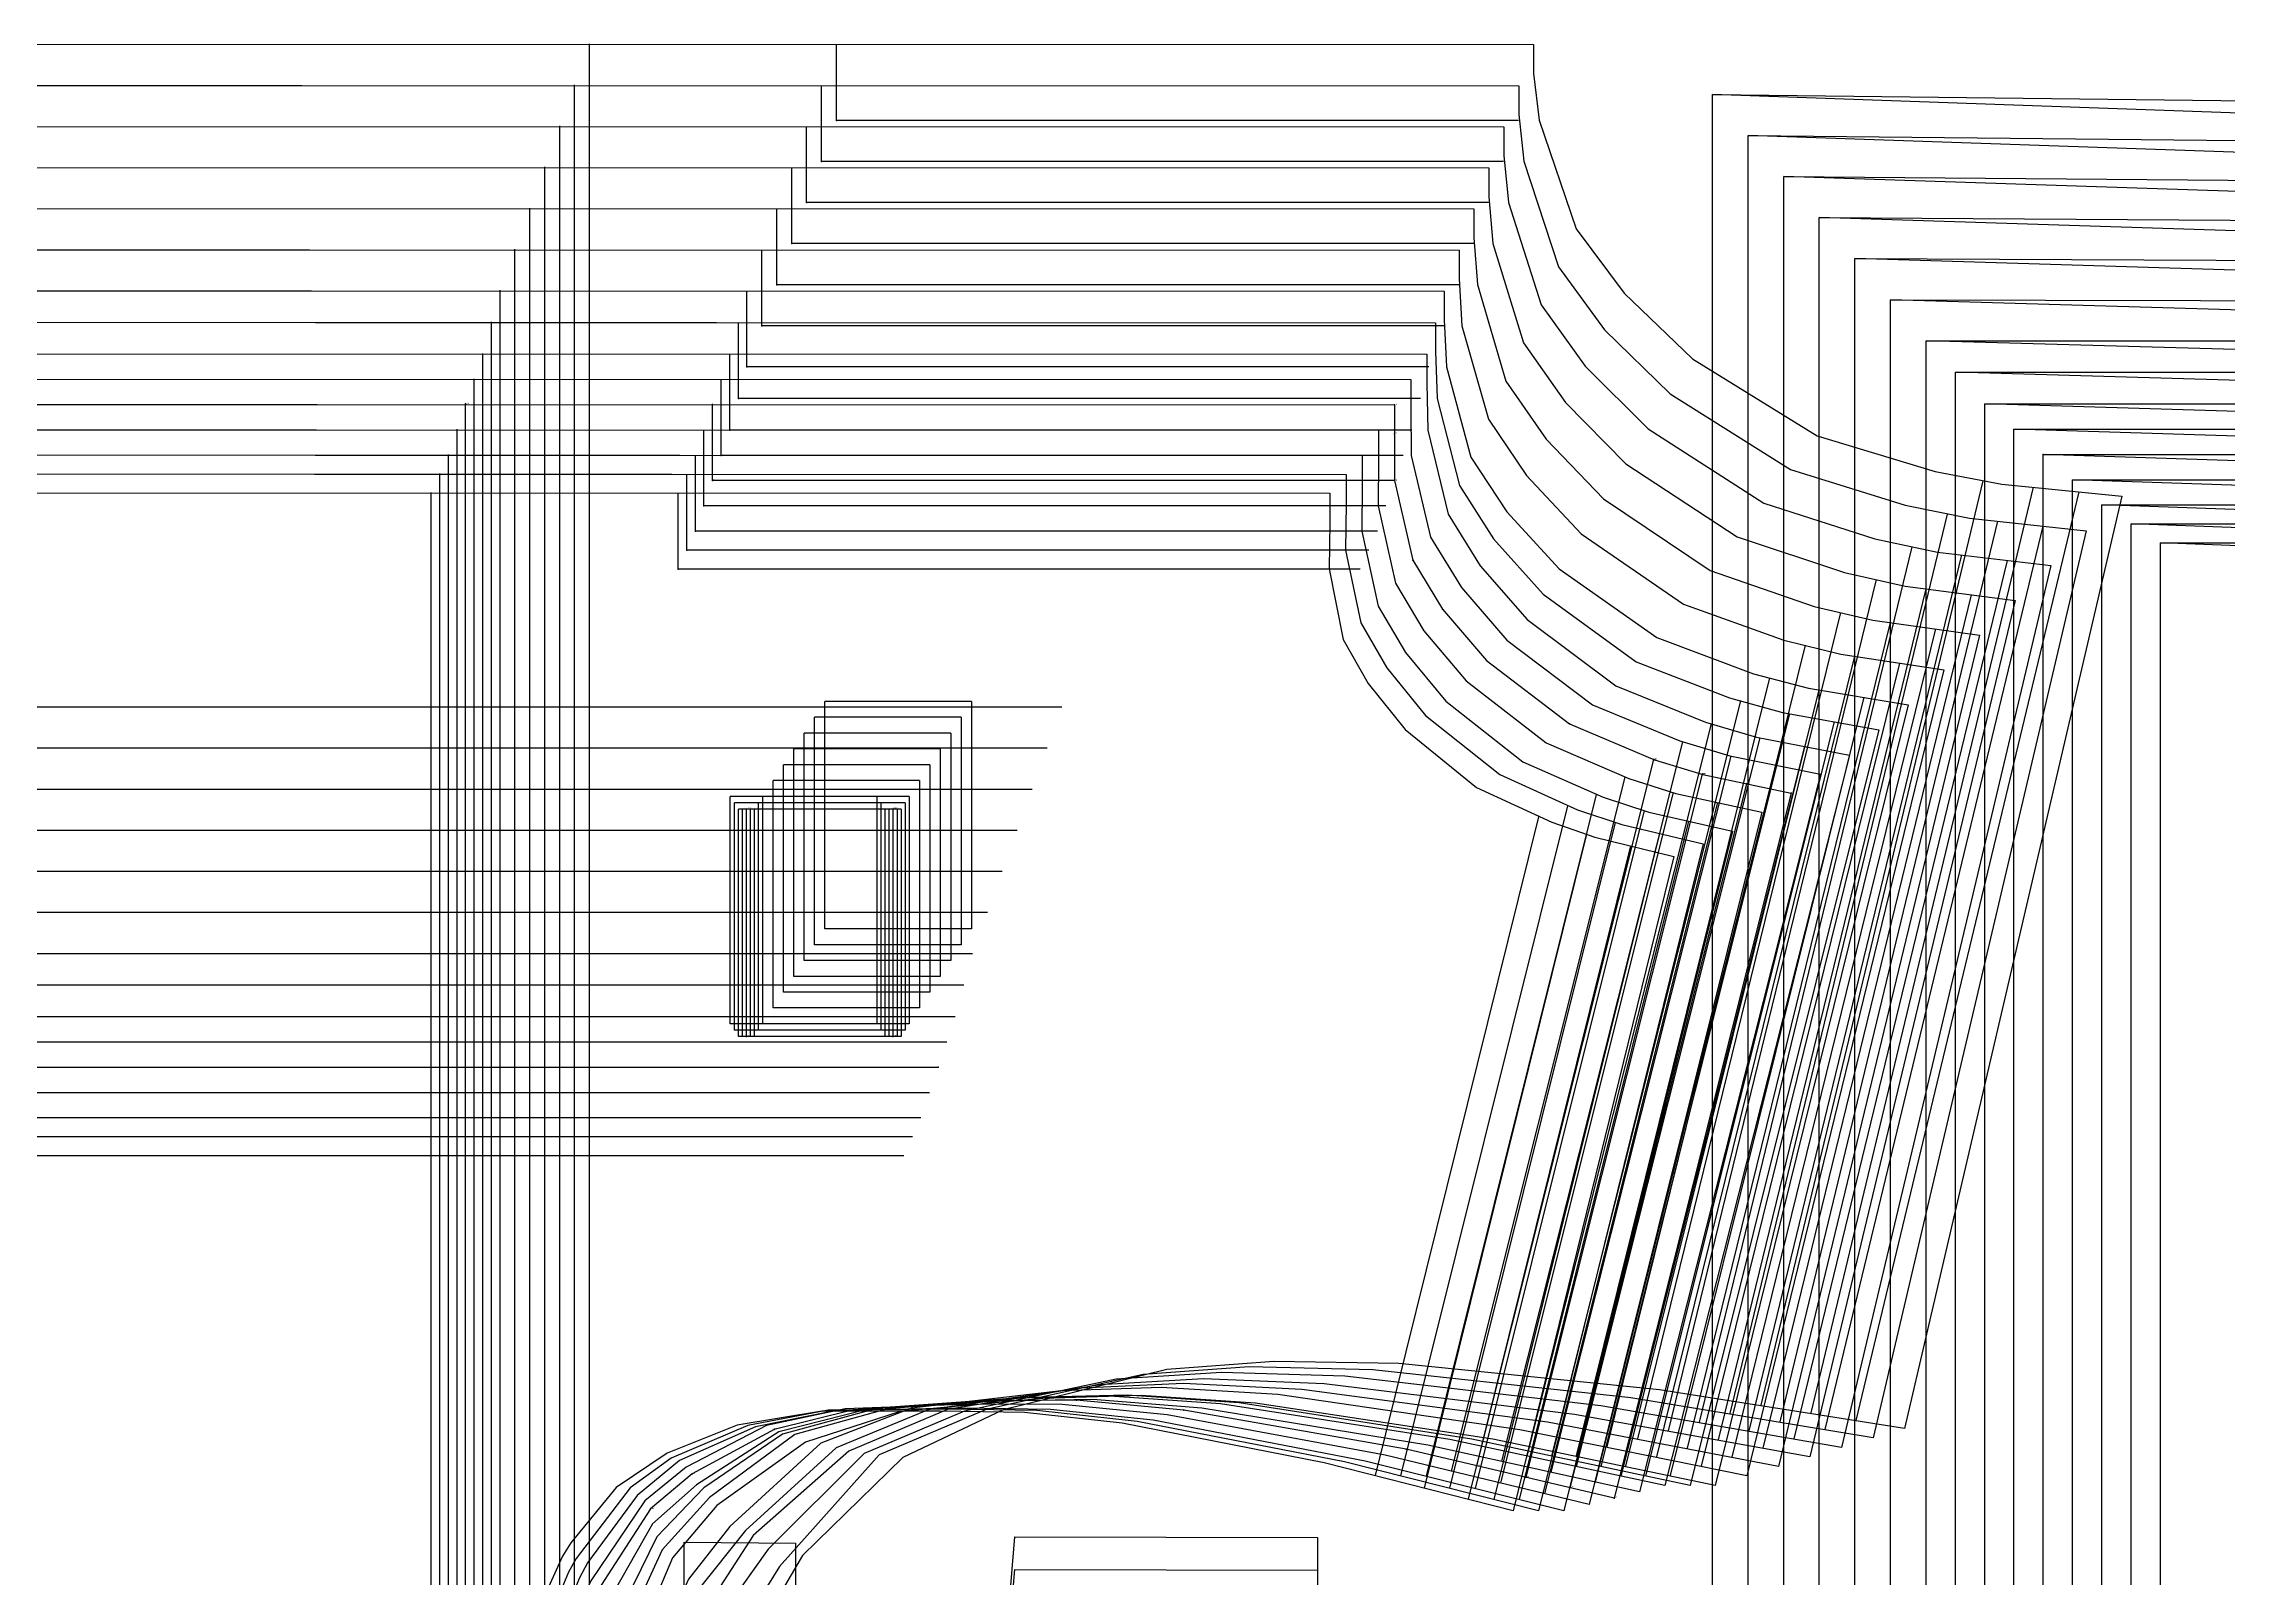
# Model space of a CAD drawing. Extents: x -43 to 1613, y 0 to 910.
# Drawn here: x 394.6 to 827, y 606.1 to 909.8 of the extents above; entities that cross this region are included whole.
import ezdxf

# ---------------------------------------------------------------- set-up
doc = ezdxf.new("R2010")
doc.units = 0

# ---------------------------------------------------------------- blocks, each defined once
blk = doc.blocks.new('GMX1016S18FR_42')
at = {"layer": '1'}
for points in [[(45.4711, 821.0169), (649.2063, 820.8265)], [(649.2063, 820.8265), (649.2063, 815.1114), (649.0742, 805.8455), (651.858, 791.9035), (656.7526, 783.2116), (664.0932, 774.0727), (678.208, 762.6071), (693.1356, 755.7212), (701.67, 752.8002), (717.2986, 748.9698)], [(717.2986, 748.9698), (685.5029, 619.4578)], [(685.5029, 619.4578), (648.0988, 628.9599), (608.0989, 636.7882), (588.7543, 638.9193), (572.0538, 639.1784), (548.6426, 639.1657), (531.8811, 636.3869), (518.0381, 630.8751), (507.9264, 624.0831), (498.9272, 613.09), (497.332, 610.4738), (494.5076, 604.3575), (491.9777, 596.039), (491.3402, 593.5041)]]:
    blk.add_lwpolyline(points, dxfattribs=at)
at = {"layer": '13'}
blk.add_point((520.2098, 805.8252), dxfattribs=at)
at = {"layer": '5'}
blk.add_line((204.6656, 689.7523), (564.8554, 689.7523), dxfattribs=at)
at = {"layer": '6'}
blk.add_line((45.4711, 821.0169), (649.2063, 820.8265), dxfattribs=at)
at = {"layer": '7'}
blk.add_line((204.6656, 689.7523), (564.8554, 689.7523), dxfattribs=at)
at = {"layer": '8'}
for p, q in [((471.3402, 593.5041), (471.3402, 821.0042)), ((520.2098, 805.8252), (520.2098, 820.8646)), ((655.2108, 805.8252), (520.2098, 805.8252)), ((559.5214, 760.8291), (530.5222, 760.8291)), ((530.5222, 715.8279), (530.5222, 760.8291)), ((559.5214, 760.8291), (559.5214, 715.8279)), ((690.5219, 756.788), (658.175, 626.4022)), ((699.9809, 753.3768), (667.8626, 623.9409)), ((708.6854, 751.0806), (676.5849, 621.7235)), ((559.5214, 715.8279), (530.5222, 715.8279))]:
    blk.add_line(p, q, dxfattribs=at)
blk = doc.blocks.new('GMX1016S18FR_44')
at = {"layer": '1'}
for points in [[(39.6698, 824.766), (652.4092, 824.578)], [(652.4092, 824.578), (652.4092, 818.863), (652.3203, 809.592), (655.3201, 795.2004), (660.4585, 786.2571), (668.1267, 776.8718), (682.8232, 765.1395), (698.2181, 758.1951), (707.0116, 755.269), (723.0974, 751.4718)], [(723.0974, 751.4718), (690.5016, 619.4603)], [(690.5016, 619.4603), (652.1044, 629.1631), (611.0453, 637.1413), (591.1901, 639.3028), (574.0527, 639.5467), (549.8745, 639.3561), (534.0198, 636.3463), (518.8382, 629.8565), (510.728, 624.0171), (500.027, 610.0115), (498.503, 607.2836), (495.8589, 600.9412), (493.5932, 592.3636), (493.042, 589.755)]]:
    blk.add_lwpolyline(points, dxfattribs=at)
at = {"layer": '13'}
blk.add_point((521.9116, 809.5768), dxfattribs=at)
at = {"layer": '5'}
blk.add_line((206.3649, 693.5039), (566.5572, 693.5039), dxfattribs=at)
at = {"layer": '6'}
blk.add_line((39.6698, 824.766), (652.4092, 824.578), dxfattribs=at)
at = {"layer": '7'}
blk.add_line((206.3649, 693.5039), (566.5572, 693.5039), dxfattribs=at)
at = {"layer": '8'}
for p, q in [((473.042, 589.755), (473.042, 824.7558)), ((521.9116, 809.5768), (521.9116, 824.6161)), ((656.9126, 809.5768), (521.9116, 809.5768)), ((560.3241, 759.5794), (531.3249, 759.5794)), ((531.3249, 714.5783), (531.3249, 759.5794)), ((560.3241, 759.5794), (560.3241, 714.5783)), ((696.2141, 758.9927), (663.2118, 626.359)), ((705.701, 755.7034), (672.9045, 623.9079)), ((714.4309, 753.5164), (681.6319, 621.7032)), ((560.3241, 714.5783), (531.3249, 714.5783))]:
    blk.add_line(p, q, dxfattribs=at)
blk = doc.blocks.new('GMX1016S18FR_46')
at = {"layer": '1'}
for points in [[(33.871, 828.515), (655.6096, 828.3296)], [(655.6096, 828.3296), (655.6096, 822.6146), (655.5537, 813.3385), (658.7668, 798.4948), (664.1466, 789.2949), (672.1425, 779.6581), (687.418, 767.6541), (703.288, 760.6589), (712.3405, 757.7328), (728.8937, 753.9737)], [(728.8937, 753.9737), (695.4978, 619.4629)], [(695.4978, 619.4629), (656.2091, 629.2952), (614.2025, 637.3597), (593.8952, 639.5238), (576.3692, 639.7321), (551.4696, 639.2901), (535.5286, 636.0821), (520.4968, 629.4146), (512.0666, 622.4601), (502.28, 609.1682), (500.5985, 606.039), (497.7181, 598.7771), (495.3178, 588.9803), (494.7412, 586.006)]]:
    blk.add_lwpolyline(points, dxfattribs=at)
at = {"layer": '13'}
blk.add_point((523.6109, 813.3284), dxfattribs=at)
at = {"layer": '5'}
blk.add_line((208.0667, 697.2555), (568.2565, 697.2555), dxfattribs=at)
at = {"layer": '6'}
blk.add_line((33.871, 828.515), (655.6096, 828.3296), dxfattribs=at)
at = {"layer": '7'}
blk.add_line((208.0667, 697.2555), (568.2565, 697.2555), dxfattribs=at)
at = {"layer": '8'}
for p, q in [((474.7413, 586.006), (474.7413, 828.5074)), ((523.6109, 813.3284), (523.6109, 828.3677)), ((658.6119, 813.3284), (523.6109, 813.3284)), ((701.9011, 761.1974), (668.241, 626.2853)), ((561.1241, 758.3297), (532.125, 758.3297)), ((532.125, 713.3286), (532.125, 758.3297)), ((561.1241, 758.3297), (561.1241, 713.3286)), ((711.421, 758.0275), (677.9388, 623.8571)), ((720.1764, 755.9523), (686.6713, 621.6727)), ((561.1241, 713.3286), (532.125, 713.3286))]:
    blk.add_line(p, q, dxfattribs=at)
blk = doc.blocks.new('GMX1016S18FR_48')
at = {"layer": '1'}
for points in [[(28.0721, 833.5137), (658.8125, 833.3309)], [(658.8125, 833.3309), (658.8125, 827.6159), (658.7846, 818.3347), (662.2085, 803.0363), (667.827, 793.5799), (676.1506, 783.6916), (692.0053, 771.4108), (708.3527, 764.3673), (717.672, 761.4412), (734.6925, 757.7252)], [(734.6925, 757.7252), (700.4965, 620.7151)], [(700.4965, 620.7151), (660.1486, 630.4814), (617.0295, 638.4163), (596.199, 640.4738), (578.2336, 640.5499), (553.2933, 639.6101), (537.6596, 636.3107), (521.8176, 628.0735), (513.6312, 621.4212), (502.8921, 605.5996), (501.33, 602.2366), (498.7697, 594.4947), (496.8621, 584.1416), (496.4431, 581.0073)]]:
    blk.add_lwpolyline(points, dxfattribs=at)
at = {"layer": '13'}
blk.add_point((525.3127, 818.3296), dxfattribs=at)
at = {"layer": '5'}
blk.add_line((209.7685, 702.2567), (569.9583, 702.2567), dxfattribs=at)
at = {"layer": '6'}
blk.add_line((28.0721, 833.5137), (658.8125, 833.3309), dxfattribs=at)
at = {"layer": '7'}
blk.add_line((209.7685, 702.2567), (569.9583, 702.2567), dxfattribs=at)
at = {"layer": '8'}
for p, q in [((476.4431, 581.0073), (476.4431, 833.5087)), ((525.3127, 818.3296), (525.3127, 833.369)), ((660.3137, 818.3296), (525.3127, 818.3296)), ((707.5933, 764.6544), (673.2347, 627.314)), ((717.1411, 761.6064), (682.9502, 624.962)), ((561.9268, 758.3297), (532.9276, 758.3297)), ((532.9276, 713.3286), (532.9276, 758.3297)), ((561.9268, 758.3297), (561.9268, 713.3286)), ((725.9244, 759.6378), (691.703, 622.8436)), ((561.9268, 713.3286), (532.9276, 713.3286))]:
    blk.add_line(p, q, dxfattribs=at)
blk = doc.blocks.new('GMX1016S18FR_50')
at = {"layer": '1'}
for points in [[(22.2708, 838.5125), (662.013, 838.3347)], [(662.013, 838.3347), (662.013, 832.6197), (662.013, 823.3334), (665.6579, 807.588), (671.5202, 797.8801), (680.1739, 787.748), (696.6078, 775.203), (713.4276, 768.1011), (723.006, 765.1674), (740.4888, 761.4793)], [(740.4888, 761.4793), (705.4927, 621.9698)], [(705.4927, 621.9698), (664.3091, 631.6218), (620.3138, 639.3841), (599.0717, 641.3247), (580.7634, 641.2662), (554.9342, 639.4324), (539.2039, 635.5639), (523.0038, 626.7527), (514.7336, 619.8159), (504.2282, 603.5904), (502.6432, 599.7906), (500.1388, 591.086), (498.4725, 579.5112), (498.1423, 576.0111)]]:
    blk.add_lwpolyline(points, dxfattribs=at)
at = {"layer": '13'}
blk.add_point((527.0119, 823.3334), dxfattribs=at)
at = {"layer": '2'}
for p in [(478.1424, 838.5125), (527.0119, 838.3728), (662.013, 838.3347), (527.0119, 823.3334), (527.0119, 823.3334), (527.0119, 823.3334), (662.013, 823.3334), (713.293, 768.1494), (722.8663, 765.2081), (731.675, 763.3361), (740.4888, 761.4793), (740.4888, 761.4793), (533.7277, 758.3323), (533.7277, 758.3323), (562.7269, 758.3323), (562.7269, 758.3323), (533.7277, 713.3311), (533.7277, 713.3311), (562.7269, 713.3311), (562.7269, 713.3311), (571.6575, 707.2605), (678.2283, 628.3579), (687.9641, 626.077), (696.7297, 624.0222), (705.4927, 621.9698), (705.4927, 621.9698)]:
    blk.add_point(p, dxfattribs=at)
at = {"layer": '3'}
for p in [(662.013, 832.6197), (662.013, 823.3334), (665.6579, 807.588), (671.5202, 797.8801), (680.1739, 787.748), (696.6078, 775.203), (713.4276, 768.1011), (723.006, 765.1674), (580.7634, 641.2662), (599.0717, 641.3247), (554.9342, 639.4324), (620.3138, 639.3841), (539.2039, 635.5639), (664.3091, 631.6218), (523.0038, 626.7527), (514.7336, 619.8159)]:
    blk.add_point(p, dxfattribs=at)
at = {"layer": '4'}
for p in [(662.013, 823.3334, -3.998), (539.2039, 635.5639, -3.998)]:
    blk.add_point(p, dxfattribs=at)
at = {"layer": '5'}
blk.add_line((211.4678, 707.2605), (571.6575, 707.2605), dxfattribs=at)
at = {"layer": '6'}
blk.add_line((22.2708, 838.5125), (662.013, 838.3347), dxfattribs=at)
at = {"layer": '7'}
blk.add_line((211.4678, 707.2605), (571.6575, 707.2605), dxfattribs=at)
at = {"layer": '8'}
for p, q in [((478.1424, 576.0111), (478.1424, 838.5125)), ((527.0119, 823.3334), (527.0119, 838.3728)), ((662.013, 823.3334), (527.0119, 823.3334)), ((713.293, 768.1494), (678.2283, 628.3579)), ((722.8663, 765.2081), (687.9641, 626.077)), ((731.675, 763.3361), (696.7297, 624.0222)), ((562.7269, 758.3323), (533.7277, 758.3323)), ((533.7277, 713.3311), (533.7277, 758.3323)), ((562.7269, 758.3323), (562.7269, 713.3311)), ((562.7269, 713.3311), (533.7277, 713.3311))]:
    blk.add_line(p, q, dxfattribs=at)
at = {"layer": '13'}
blk.add_text('D', height=0.25, dxfattribs=at).set_placement((527.0119, 823.3334))
at = {"layer": '2'}
for s, p in [('# 19', (478.1424, 838.5125)), ('# 1', (662.013, 838.3347)), ('# 25', (713.293, 768.1494)), ('# 23', (722.8663, 765.2081)), ('# 21', (731.675, 763.3361)), ('# 4', (740.4888, 761.4793)), ('# 4', (740.4888, 761.4793)), ('# 737', (533.7277, 758.3323)), ('# 737', (533.7277, 758.3323)), ('# 737', (562.7269, 758.3323)), ('# 737', (562.7269, 758.3323)), ('# 737', (533.7277, 713.3311)), ('# 737', (533.7277, 713.3311)), ('# 737', (562.7269, 713.3311)), ('# 737', (562.7269, 713.3311)), ('# 26', (678.2283, 628.3579)), ('# 24', (687.9641, 626.077)), ('# 22', (696.7297, 624.0222)), ('# 5', (705.4927, 621.9698)), ('# 5', (705.4927, 621.9698))]:
    blk.add_text(s, height=0.25, dxfattribs=at).set_placement(p)
at = {"layer": '3'}
for s, p in [('# 1', (662.013, 832.6197)), ('# 2', (662.013, 823.3334)), ('# 3', (696.6078, 775.203)), ('# 6', (580.7634, 641.2662)), ('# 8', (539.2039, 635.5639)), ('# 7', (554.9342, 639.4324)), ('# 9', (523.0038, 626.7527)), ('# 10', (514.7336, 619.8159))]:
    blk.add_text(s, height=0.25, dxfattribs=at).set_placement(p)
at = {"layer": '8'}
for p in [(527.0119, 823.3334), (662.013, 823.3334), (713.293, 768.1494), (722.8663, 765.2081), (731.675, 763.3361), (562.7269, 758.3323), (562.7269, 758.3323), (533.7277, 713.3311), (562.7269, 713.3311)]:
    blk.add_text('NM', height=0.25, dxfattribs=at).set_placement(p)
blk = doc.blocks.new('GMX1016S18FR_52')
at = {"layer": '1'}
for points in [[(16.472, 843.5112), (665.2159, 843.3359)], [(665.2159, 843.3359), (665.2159, 837.6209), (665.2895, 828.3347), (669.1351, 812.1346), (675.2311, 802.1702), (684.2075, 791.7841), (701.2102, 778.9596), (718.5026, 771.8095), (728.34, 768.8758), (746.2876, 765.2309)], [(746.2876, 765.2309), (710.4914, 623.2221)], [(710.4914, 623.2221), (668.5763, 632.4677), (623.8342, 639.7626), (602.2569, 641.4491), (583.6819, 641.1494), (557.5478, 639.4628), (540.1361, 635.0737), (523.8395, 624.5937), (515.1273, 616.8416), (505.7674, 600.4053), (504.157, 596.3387), (501.6678, 587.0525), (500.1261, 574.7335), (499.8441, 571.0124)]]:
    blk.add_lwpolyline(points, dxfattribs=at)
at = {"layer": '13'}
blk.add_point((528.7138, 828.3347), dxfattribs=at)
at = {"layer": '5'}
blk.add_line((213.1695, 712.2618), (573.3593, 712.2618), dxfattribs=at)
at = {"layer": '6'}
blk.add_line((16.472, 843.5112), (665.2159, 843.3359), dxfattribs=at)
at = {"layer": '7'}
blk.add_line((213.1695, 712.2618), (573.3593, 712.2618), dxfattribs=at)
at = {"layer": '8'}
for p, q in [((479.8442, 571.0124), (479.8442, 843.5137)), ((528.7138, 828.3347), (528.7138, 843.374)), ((663.7147, 828.3347), (528.7138, 828.3347)), ((718.9953, 771.6622), (683.1813, 629.2444)), ((728.5965, 768.8225), (692.9476, 627.0905)), ((737.4256, 767.0293), (701.7436, 625.1499)), ((563.5295, 758.3323), (534.5304, 758.3323)), ((534.5304, 713.3311), (534.5304, 758.3323)), ((563.5295, 758.3323), (563.5295, 713.3311)), ((563.5295, 713.3311), (534.5304, 713.3311))]:
    blk.add_line(p, q, dxfattribs=at)
blk = doc.blocks.new('GMX1016S18FR_54')
at = {"layer": '1'}
for points in [[(10.6731, 848.5099), (668.4188, 848.3372)], [(668.4188, 848.3372), (668.4188, 842.6222), (668.5636, 833.3359), (672.6124, 816.6837), (678.942, 806.4602), (688.2359, 795.8202), (705.8076, 782.7138), (723.5749, 775.5154), (733.674, 772.5842), (752.0864, 768.9825)], [(752.0864, 768.9825), (715.4901, 624.4743)], [(715.4901, 624.4743), (672.9476, 633.537), (627.5553, 640.5982), (605.6757, 642.1502), (586.8569, 641.7082), (559.275, 639.6381), (540.8346, 634.6343), (525.3051, 623.9638), (515.9858, 614.2635), (506.6081, 595.1348), (505.1298, 591.086), (502.9201, 581.8683), (501.7237, 569.689), (501.5459, 566.0136)]]:
    blk.add_lwpolyline(points, dxfattribs=at)
at = {"layer": '13'}
blk.add_point((530.4156, 833.3359), dxfattribs=at)
at = {"layer": '5'}
blk.add_line((214.8714, 717.263), (575.0611, 717.263), dxfattribs=at)
at = {"layer": '6'}
blk.add_line((10.6731, 848.5099), (668.4188, 848.3372), dxfattribs=at)
at = {"layer": '7'}
blk.add_line((214.8714, 717.263), (575.0611, 717.263), dxfattribs=at)
at = {"layer": '8'}
for p, q in [((481.546, 566.0136), (481.546, 848.515)), ((530.4156, 833.3359), (530.4156, 848.3753)), ((665.4166, 833.3359), (530.4156, 833.3359)), ((724.7052, 775.1877), (688.1749, 630.2909)), ((734.3318, 772.4547), (697.959, 628.2081)), ((743.1786, 770.7224), (706.7728, 626.3285)), ((564.3322, 758.3323), (535.333, 758.3323)), ((535.333, 713.3311), (535.333, 758.3323)), ((564.3322, 758.3323), (564.3322, 713.3311)), ((564.3322, 713.3311), (535.333, 713.3311))]:
    blk.add_line(p, q, dxfattribs=at)
blk = doc.blocks.new('GMX1016S18FR_56')
at = {"layer": '1'}
for points in [[(4.8743, 854.7609), (670.1206, 854.5932)], [(670.1206, 854.5932), (670.1206, 848.8782), (670.4178, 839.5945), (674.8654, 822.3403), (681.5913, 811.8018), (691.4058, 800.8722), (709.8615, 787.4966), (728.3247, 780.3211), (738.8073, 777.4382), (757.8853, 773.9888)], [(757.8853, 773.9888), (720.4888, 624.4794)], [(720.4888, 624.4794), (677.3241, 633.6513), (631.2713, 640.7938), (609.0743, 642.3559), (589.9811, 641.8987), (561.6118, 639.6381), (543.2705, 634.5378), (526.4049, 622.0918), (517.0425, 611.7184), (507.7206, 591.5), (506.2576, 587.0626), (504.1875, 576.9991), (503.3138, 563.7607), (503.2477, 559.7703)]]:
    blk.add_lwpolyline(points, dxfattribs=at)
at = {"layer": '13'}
blk.add_point((532.1173, 839.592), dxfattribs=at)
at = {"layer": '5'}
blk.add_line((216.5732, 723.519), (576.7629, 723.519), dxfattribs=at)
at = {"layer": '6'}
blk.add_line((4.8743, 854.7609), (670.1206, 854.5932), dxfattribs=at)
at = {"layer": '7'}
blk.add_line((216.5732, 723.519), (576.7629, 723.519), dxfattribs=at)
at = {"layer": '8'}
for p, q in [((483.2478, 559.7703), (483.2478, 854.771)), ((532.1173, 839.592), (532.1173, 854.6313)), ((667.1183, 839.592), (532.1173, 839.592)), ((730.4736, 779.7318), (693.0517, 630.3061)), ((740.151, 777.1943), (702.8384, 628.2284)), ((749.0283, 775.5865), (711.6522, 626.3539)), ((565.1348, 759.587), (536.1356, 759.587)), ((536.1356, 714.5859), (536.1356, 759.587)), ((565.1348, 759.587), (565.1348, 714.5859)), ((565.1348, 714.5859), (536.1356, 714.5859))]:
    blk.add_line(p, q, dxfattribs=at)
blk = doc.blocks.new('GMX1016S18FR_58')
at = {"layer": '1'}
for points in [[(-0.9246, 861.0092), (671.8224, 860.8467)], [(671.8224, 860.8467), (671.8224, 855.1317), (672.2593, 845.8531), (677.1006, 827.9892), (684.2252, 817.1308), (694.5605, 805.9065), (713.9026, 792.254), (733.072, 785.109), (743.9356, 782.282), (763.6841, 778.9927)], [(763.6841, 778.9927), (725.4876, 624.4819)], [(725.4876, 624.4819), (681.4516, 633.6513), (634.4793, 640.7379), (611.8479, 642.2391), (592.389, 641.693), (564.1264, 639.125), (545.4066, 633.0112), (527.8908, 620.5144), (519.0821, 610.1131), (509.1431, 586.6156), (507.6851, 581.9775), (505.676, 571.4696), (504.9597, 557.6774), (504.9495, 553.5245)]]:
    blk.add_lwpolyline(points, dxfattribs=at)
at = {"layer": '13'}
blk.add_point((533.8192, 845.8455), dxfattribs=at)
at = {"layer": '5'}
blk.add_line((218.2749, 729.7725), (578.4647, 729.7725), dxfattribs=at)
at = {"layer": '6'}
blk.add_line((-0.9246, 861.0092), (671.8224, 860.8467), dxfattribs=at)
at = {"layer": '7'}
blk.add_line((218.2749, 729.7725), (578.4647, 729.7725), dxfattribs=at)
at = {"layer": '8'}
for p, q in [((484.9495, 553.5245), (484.9495, 861.0245)), ((533.8192, 845.8455), (533.8192, 860.8848)), ((668.8202, 845.8455), (533.8192, 845.8455)), ((736.2445, 784.286), (697.9387, 630.3315)), ((745.9676, 781.9416), (707.738, 628.3021)), ((754.8728, 780.4557), (716.5417, 626.4047)), ((565.9375, 760.8393), (536.9383, 760.8393)), ((536.9383, 715.8381), (536.9383, 760.8393)), ((565.9375, 760.8393), (565.9375, 715.8381)), ((565.9375, 715.8381), (536.9383, 715.8381))]:
    blk.add_line(p, q, dxfattribs=at)
blk = doc.blocks.new('GMX1016S18FR_60')
at = {"layer": '1'}
for points in [[(-7.9731, 869.1347), (674.7739, 868.9772)], [(674.7739, 868.9772), (674.7739, 863.2622), (675.3454, 853.9912), (680.5854, 835.5203), (688.1089, 824.3418), (698.9674, 812.8229), (719.1985, 798.8961), (739.0689, 791.7765), (750.3135, 789.0053), (770.7326, 785.8735)], [(770.7326, 785.8735), (731.736, 626.3615)], [(731.736, 626.3615), (686.8084, 635.4674), (638.899, 642.4372), (615.8256, 643.8443), (595.9983, 643.1839), (566.3845, 639.7854), (548.4496, 632.8334), (530.4003, 616.3158), (522.2672, 605.9348), (511.6246, 582.3382), (510.1692, 577.3166), (508.2566, 565.9705), (507.8146, 551.1191), (507.901, 546.6538)]]:
    blk.add_lwpolyline(points, dxfattribs=at)
at = {"layer": '13'}
blk.add_point((536.7706, 853.976), dxfattribs=at)
at = {"layer": '5'}
blk.add_line((221.2264, 737.9031), (581.4162, 737.9031), dxfattribs=at)
at = {"layer": '6'}
blk.add_line((-7.9731, 869.1347), (674.7739, 868.9772), dxfattribs=at)
at = {"layer": '7'}
blk.add_line((221.2264, 737.9031), (581.4162, 737.9031), dxfattribs=at)
at = {"layer": '8'}
for p, q in [((487.901, 546.6538), (487.901, 869.155)), ((536.7706, 853.976), (536.7706, 869.0153)), ((671.7716, 853.976), (536.7706, 853.976)), ((743.2701, 790.7427), (704.0423, 632.0918)), ((753.0364, 788.5862), (713.8518, 630.1105)), ((761.9721, 787.2121), (722.6681, 628.2589)), ((567.9898, 763.9686), (538.9906, 763.9686)), ((538.9906, 718.9674), (538.9906, 763.9686)), ((567.9898, 763.9686), (567.9898, 718.9674)), ((567.9898, 718.9674), (538.9906, 718.9674))]:
    blk.add_line(p, q, dxfattribs=at)
blk = doc.blocks.new('GMX1016S18FR_62')
at = {"layer": '1'}
for points in [[(-15.0216, 877.2602), (677.7254, 877.1078)], [(677.7254, 877.1078), (677.7254, 871.3928), (678.4213, 862.1294), (684.0652, 843.0464), (691.9875, 831.5503), (703.3718, 819.7393), (724.4969, 805.5382), (745.0684, 798.4465), (756.694, 795.7313), (777.7811, 792.7544)], [(777.7811, 792.7544), (737.9843, 628.2411)], [(737.9843, 628.2411), (692.3126, 636.9559), (643.636, 643.4659), (620.2223, 644.6267), (600.1182, 643.725), (569.722, 639.4222), (551.4899, 631.8759), (533.5499, 615.5259), (524.1265, 603.7352), (514.5761, 578.2336), (513.047, 572.8132), (511.0811, 560.5831), (510.7229, 544.5913), (510.8525, 539.7831)]]:
    blk.add_lwpolyline(points, dxfattribs=at)
at = {"layer": '13'}
blk.add_point((539.7221, 862.1065), dxfattribs=at)
at = {"layer": '5'}
blk.add_line((224.1779, 746.0336), (584.3677, 746.0336), dxfattribs=at)
at = {"layer": '6'}
blk.add_line((-15.0216, 877.2602), (677.7254, 877.1078), dxfattribs=at)
at = {"layer": '7'}
blk.add_line((224.1779, 746.0336), (584.3677, 746.0336), dxfattribs=at)
at = {"layer": '8'}
for p, q in [((490.8525, 539.7831), (490.8525, 877.2856)), ((539.7221, 862.1065), (539.7221, 877.1459)), ((674.7231, 862.1065), (539.7221, 862.1065)), ((750.3008, 797.2273), (710.1078, 633.6818)), ((760.1103, 795.2487), (719.9427, 631.8098)), ((769.0689, 793.9787), (728.7819, 630.0572)), ((570.0421, 767.0978), (541.0429, 767.0978)), ((541.0429, 722.0966), (541.0429, 767.0978)), ((570.0421, 767.0978), (570.0421, 722.0966)), ((570.0421, 722.0966), (541.0429, 722.0966))]:
    blk.add_line(p, q, dxfattribs=at)
blk = doc.blocks.new('GMX1016S18FR_64')
at = {"layer": '1'}
for points in [[(-22.0701, 885.3856), (680.6769, 885.2383)], [(680.6769, 885.2383), (680.6769, 879.5233), (681.4897, 870.2701), (687.5399, 850.58), (695.8661, 838.7665), (707.7812, 826.6659), (729.803, 812.1981), (751.0704, 805.1267), (763.077, 802.4623), (784.8296, 799.6352)], [(784.8296, 799.6352), (744.2328, 630.1207)], [(744.2328, 630.1207), (697.6542, 638.5002), (648.0455, 644.6038), (624.2, 645.5334), (603.7479, 644.4006), (573.5473, 639.4806), (554.0045, 631.279), (535.0765, 614.5505), (527.078, 602.1909), (517.6952, 572.9428), (516.1027, 567.3014), (514.0478, 554.5659), (513.6719, 537.9187), (513.8039, 532.9124)]]:
    blk.add_lwpolyline(points, dxfattribs=at)
at = {"layer": '13'}
blk.add_point((542.6736, 870.2371), dxfattribs=at)
at = {"layer": '5'}
blk.add_line((227.1294, 754.1641), (587.3192, 754.1641), dxfattribs=at)
at = {"layer": '6'}
blk.add_line((-22.0701, 885.3856), (680.6769, 885.2383), dxfattribs=at)
at = {"layer": '7'}
blk.add_line((227.1294, 754.1641), (587.3192, 754.1641), dxfattribs=at)
at = {"layer": '8'}
for p, q in [((493.804, 532.9124), (493.804, 885.4161)), ((542.6736, 870.2371), (542.6736, 885.2764)), ((677.6746, 870.2371), (542.6736, 870.2371)), ((757.3366, 803.7399), (716.181, 635.2921)), ((767.1842, 801.9289), (726.0413, 633.5192)), ((776.1682, 800.7554), (734.9059, 631.8606)), ((572.0944, 770.2271), (543.0952, 770.2271)), ((543.0952, 725.2259), (543.0952, 770.2271)), ((572.0944, 770.2271), (572.0944, 725.2259)), ((572.0944, 725.2259), (543.0952, 725.2259))]:
    blk.add_line(p, q, dxfattribs=at)
blk = doc.blocks.new('GMX1016S18FR_66')
at = {"layer": '1'}
for points in [[(-29.1186, 893.5111), (683.6283, 893.3688)], [(683.6283, 893.3688), (683.6283, 887.6539), (684.5504, 878.4108), (691.0045, 858.1111), (699.7345, 845.9801), (712.1754, 833.5849), (735.0938, 818.8478), (757.0648, 811.8018), (769.4524, 809.1882), (791.8781, 806.5161)], [(791.8781, 806.5161), (750.4811, 632.0003)], [(750.4811, 632.0003), (702.8485, 640.2045), (652.1374, 646.0617), (627.7763, 646.8288), (606.9, 645.5182), (576.8569, 639.1631), (556.9992, 630.776), (538.0305, 611.8683), (530.0295, 600.6466), (519.712, 565.4142), (518.2693, 559.844), (516.5294, 547.3015), (516.5167, 530.9515), (516.7554, 526.0417)]]:
    blk.add_lwpolyline(points, dxfattribs=at)
at = {"layer": '13'}
blk.add_point((545.6251, 878.3676), dxfattribs=at)
at = {"layer": '5'}
blk.add_line((230.0809, 762.2947), (590.2707, 762.2947), dxfattribs=at)
at = {"layer": '6'}
blk.add_line((-29.1186, 893.5111), (683.6283, 893.3688), dxfattribs=at)
at = {"layer": '7'}
blk.add_line((230.0809, 762.2947), (590.2707, 762.2947), dxfattribs=at)
at = {"layer": '8'}
for p, q in [((496.7555, 526.0417), (496.7555, 893.5467)), ((545.6251, 878.3676), (545.6251, 893.407)), ((680.6261, 878.3676), (545.6251, 878.3676)), ((764.3724, 810.2626), (722.2821, 636.9889)), ((774.2581, 808.6167), (732.1601, 635.282)), ((783.2624, 807.5372), (741.0349, 633.6894)), ((574.1467, 773.3564), (545.1476, 773.3564)), ((545.1476, 728.3552), (545.1476, 773.3564)), ((574.1467, 773.3564), (574.1467, 728.3552)), ((574.1467, 728.3552), (545.1476, 728.3552))]:
    blk.add_line(p, q, dxfattribs=at)
blk = doc.blocks.new('GMX1016S18FR_68')
at = {"layer": '1'}
for points in [[(-36.1671, 901.6366), (686.5798, 901.5019)], [(686.5798, 901.5019), (686.5798, 895.7869), (687.6034, 886.554), (694.4615, 865.6473), (703.5928, 853.1962), (716.562, 840.514), (740.3745, 825.5051), (763.0542, 818.4795), (775.8278, 815.9192), (798.9266, 813.3995)], [(798.9266, 813.3995), (756.7296, 633.8824)], [(756.7296, 633.8824), (708.7718, 641.792), (657.7381, 647.3216), (633.2373, 647.9185), (612.2518, 646.4504), (581.1546, 639.4984), (560.0167, 630.4915), (540.2835, 608.4164), (532.4856, 595.9044), (522.4298, 563.0291), (520.9058, 556.8087), (519.1507, 542.826), (519.3716, 524.6345), (519.7069, 519.1735)]]:
    blk.add_lwpolyline(points, dxfattribs=at)
at = {"layer": '13'}
blk.add_point((548.5766, 886.5007), dxfattribs=at)
at = {"layer": '5'}
blk.add_line((233.0324, 770.4278), (593.2221, 770.4278), dxfattribs=at)
at = {"layer": '6'}
blk.add_line((-36.1671, 901.6366), (686.5798, 901.5019), dxfattribs=at)
at = {"layer": '7'}
blk.add_line((233.0324, 770.4278), (593.2221, 770.4278), dxfattribs=at)
at = {"layer": '8'}
for p, q in [((499.707, 519.1735), (499.707, 901.6797)), ((548.5766, 886.5007), (548.5766, 901.54)), ((683.5775, 886.5007), (548.5766, 886.5007)), ((771.3879, 816.704), (728.3882, 638.6881)), ((781.3371, 815.3197), (738.279, 637.0524)), ((790.3592, 814.3291), (747.1715, 635.5208)), ((576.1991, 776.4882), (547.1999, 776.4882)), ((547.1999, 731.487), (547.1999, 776.4882)), ((576.1991, 776.4882), (576.1991, 731.487)), ((576.1991, 731.487), (547.1999, 731.487))]:
    blk.add_line(p, q, dxfattribs=at)
blk = doc.blocks.new('GMX1016S18FR_70')
at = {"layer": '1'}
for points in [[(-43.2156, 909.762), (689.5313, 909.6325)], [(689.5313, 909.6325), (689.5313, 903.9175), (690.654, 894.6973), (697.9235, 873.1835), (707.4586, 860.42), (720.9562, 847.4457), (745.6679, 832.1752), (769.0485, 825.1673), (782.2032, 822.6527), (805.9751, 820.2804)], [(805.9751, 820.2804), (762.9779, 635.7621)], [(762.9779, 635.7621), (714.4792, 643.3948), (662.8867, 648.5992), (638.1344, 649.0183), (616.9483, 647.38), (584.5379, 639.4095), (564.6979, 629.9709), (544.8174, 610.5754), (536.5243, 596.4454), (525.6404, 555.4193), (524.0986, 549.3106), (522.2749, 535.5717), (522.3663, 517.6749), (522.6584, 512.3028)]]:
    blk.add_lwpolyline(points, dxfattribs=at)
at = {"layer": '13'}
blk.add_point((551.528, 894.6312), dxfattribs=at)
at = {"layer": '5'}
blk.add_line((235.9838, 778.5583), (596.1736, 778.5583), dxfattribs=at)
at = {"layer": '6'}
blk.add_line((-43.2156, 909.762), (689.5313, 909.6325), dxfattribs=at)
at = {"layer": '7'}
blk.add_line((235.9838, 778.5583), (596.1736, 778.5583), dxfattribs=at)
at = {"layer": '8'}
for p, q in [((502.6584, 512.3028), (502.6584, 909.8103)), ((551.528, 894.6312), (551.528, 909.6706)), ((686.529, 894.6312), (551.528, 894.6312)), ((778.4339, 823.2852), (734.4944, 640.3798)), ((788.4135, 822.0355), (744.4004, 638.8126)), ((797.4559, 821.1262), (753.3082, 637.347)), ((578.2514, 779.6175), (549.2522, 779.6175)), ((549.2522, 734.6163), (549.2522, 779.6175)), ((578.2514, 779.6175), (578.2514, 734.6163)), ((578.2514, 734.6163), (549.2522, 734.6163))]:
    blk.add_line(p, q, dxfattribs=at)
blk = doc.blocks.new('GMX1016S18BK_42')
at = {"layer": '1'}
for points in [[(813.6128, 583.5193), (813.6128, 811.017)], [(813.6128, 811.017), (1009.7136, 811.017), (1009.7136, 811.017), (1239.5531, 811.017), (1239.5531, 811.017), (1259.553, 811.017)]]:
    blk.add_lwpolyline(points, dxfattribs=at)
at = {"layer": '8'}
blk.add_lwpolyline([(1239.5531, 811.017), (1009.7136, 803.5163), (813.6128, 811.017)], dxfattribs=at)
blk = doc.blocks.new('GMX1016S18BK_44')
at = {"layer": '1'}
for points in [[(807.814, 579.7703), (807.814, 814.7686)], [(807.814, 814.7686), (1012.665, 814.7686), (1012.665, 814.7686), (1241.2549, 814.7686), (1241.2549, 814.7686), (1261.2548, 814.7686)]]:
    blk.add_lwpolyline(points, dxfattribs=at)
at = {"layer": '8'}
blk.add_lwpolyline([(1241.2549, 814.7686), (1012.665, 807.2679), (807.814, 814.7686)], dxfattribs=at)
blk = doc.blocks.new('GMX1016S18BK_46')
at = {"layer": '1'}
for points in [[(802.0152, 576.0187), (802.0152, 818.5176)], [(802.0152, 818.5176), (1015.6165, 818.5176), (1015.6165, 818.5176), (1242.9567, 818.5176), (1242.9567, 818.5176), (1262.9566, 818.5176)]]:
    blk.add_lwpolyline(points, dxfattribs=at)
at = {"layer": '8'}
blk.add_lwpolyline([(1242.9567, 818.5176), (1015.6165, 811.017), (802.0152, 818.5176)], dxfattribs=at)
blk = doc.blocks.new('GMX1016S18BK_48')
at = {"layer": '1'}
for points in [[(796.2164, 571.02), (796.2164, 823.5189)], [(796.2164, 823.5189), (1018.568, 823.5189), (1018.568, 823.5189), (1244.6585, 823.5189), (1244.6585, 823.5189), (1264.6584, 823.5189)]]:
    blk.add_lwpolyline(points, dxfattribs=at)
at = {"layer": '8'}
blk.add_lwpolyline([(1244.6585, 823.5189), (1018.568, 816.0182), (796.2164, 823.5189)], dxfattribs=at)
blk = doc.blocks.new('GMX1016S18BK_50')
at = {"layer": '1'}
for points in [[(790.4176, 566.0187), (790.4176, 828.5176)], [(790.4176, 828.5176), (1021.5195, 828.5176), (1021.5195, 828.5176), (1246.3603, 828.5176), (1246.3603, 828.5176), (1266.3602, 828.5176)]]:
    blk.add_lwpolyline(points, dxfattribs=at)
at = {"layer": '2'}
blk.add_point((790.4176, 828.5176), dxfattribs=at)
blk.add_point((790.4176, 828.5176), dxfattribs=at)
blk.add_point((790.4176, 828.5176), dxfattribs=at)
at = {"layer": '8'}
blk.add_lwpolyline([(1246.3603, 828.5176), (1021.5195, 821.0169), (790.4176, 828.5176)], dxfattribs=at)
at = {"layer": '2'}
blk.add_text('# 2', height=0.25, dxfattribs=at).set_placement((790.4176, 828.5176))
blk.add_text('# 2', height=0.25, dxfattribs=at).set_placement((790.4176, 828.5176))
blk.add_text('# 2', height=0.25, dxfattribs=at).set_placement((790.4176, 828.5176))
blk = doc.blocks.new('GMX1016S18BK_52')
at = {"layer": '1'}
for points in [[(784.6187, 561.02), (784.6187, 833.5188)], [(784.6187, 833.5188), (1024.4709, 833.5188), (1024.4709, 833.5188), (1248.0621, 833.5188), (1248.0621, 833.5188), (1268.062, 833.5188)]]:
    blk.add_lwpolyline(points, dxfattribs=at)
at = {"layer": '8'}
blk.add_lwpolyline([(1248.0621, 833.5188), (1024.4709, 826.0182), (784.6187, 833.5188)], dxfattribs=at)
blk = doc.blocks.new('GMX1016S18BK_54')
at = {"layer": '1'}
for points in [[(778.8199, 556.0187), (778.8199, 838.5175)], [(778.8199, 838.5175), (1027.4224, 838.5175), (1027.4224, 838.5175), (1249.7639, 838.5175), (1249.7639, 838.5175), (1269.7638, 838.5175)]]:
    blk.add_lwpolyline(points, dxfattribs=at)
at = {"layer": '8'}
blk.add_lwpolyline([(1249.7639, 838.5175), (1027.4224, 831.0169), (778.8199, 838.5175)], dxfattribs=at)
blk = doc.blocks.new('GMX1016S18BK_56')
at = {"layer": '1'}
for points in [[(773.0211, 549.7704), (773.0211, 844.7685)], [(773.0211, 844.7685), (1030.3739, 844.7685), (1030.3739, 844.7685), (1251.4657, 844.7685), (1251.4657, 844.7685), (1271.4656, 844.7685)]]:
    blk.add_lwpolyline(points, dxfattribs=at)
at = {"layer": '8'}
blk.add_lwpolyline([(1251.4657, 844.7685), (1030.3739, 837.2679), (773.0211, 844.7685)], dxfattribs=at)
blk = doc.blocks.new('GMX1016S18BK_58')
at = {"layer": '1'}
for points in [[(767.2223, 543.5194), (767.2223, 851.0169)], [(767.2223, 851.0169), (1033.3254, 851.0169), (1033.3254, 851.0169), (1253.1675, 851.0169), (1253.1675, 851.0169), (1273.1674, 851.0169)]]:
    blk.add_lwpolyline(points, dxfattribs=at)
at = {"layer": '8'}
blk.add_lwpolyline([(1253.1675, 851.0169), (1033.3254, 843.5163), (767.2223, 851.0169)], dxfattribs=at)
blk = doc.blocks.new('GMX1016S18BK_60')
at = {"layer": '1'}
for points in [[(760.1738, 535.394), (760.1738, 859.1423)], [(760.1738, 859.1423), (1036.2769, 858.5124), (1036.2769, 858.5124), (1256.119, 857.8927), (1256.119, 857.8927), (1276.1189, 857.8927)]]:
    blk.add_lwpolyline(points, dxfattribs=at)
at = {"layer": '8'}
blk.add_lwpolyline([(1256.119, 857.8927), (1036.2769, 851.0118), (760.1738, 859.1423)], dxfattribs=at)
blk = doc.blocks.new('GMX1016S18BK_62')
at = {"layer": '1'}
for points in [[(753.1253, 527.2685), (753.1253, 867.2678)], [(753.1253, 867.2678), (1039.2284, 866.008), (1039.2284, 866.008), (1259.0704, 864.7685), (1259.0704, 864.7685), (1279.0704, 864.7685)]]:
    blk.add_lwpolyline(points, dxfattribs=at)
at = {"layer": '8'}
blk.add_lwpolyline([(1259.0704, 864.7685), (1039.2284, 858.5073), (753.1253, 867.2678)], dxfattribs=at)
blk = doc.blocks.new('GMX1016S18BK_64')
at = {"layer": '1'}
for points in [[(746.0768, 519.143), (746.0768, 875.3933)], [(746.0768, 875.3933), (1040.9301, 873.4933), (1040.9301, 873.4933), (1262.0219, 871.6442), (1262.0219, 871.6442), (1282.0219, 871.6442)]]:
    blk.add_lwpolyline(points, dxfattribs=at)
at = {"layer": '8'}
blk.add_lwpolyline([(1262.0219, 871.6442), (1040.9301, 865.9927), (746.0768, 875.3933)], dxfattribs=at)
blk = doc.blocks.new('GMX1016S18BK_66')
at = {"layer": '1'}
for points in [[(739.0283, 511.0176), (739.0283, 883.5187)], [(739.0283, 883.5187), (1042.632, 880.9889), (1042.632, 880.9889), (1264.9734, 878.52), (1264.9734, 878.52), (1284.9734, 878.52)]]:
    blk.add_lwpolyline(points, dxfattribs=at)
at = {"layer": '8'}
blk.add_lwpolyline([(1264.9734, 878.52), (1042.632, 873.4883), (739.0283, 883.5187)], dxfattribs=at)
blk = doc.blocks.new('GMX1016S18BK_68')
at = {"layer": '1'}
for points in [[(731.9798, 502.8921), (731.9798, 891.6442)], [(731.9798, 891.6442), (1043.0841, 888.4743), (1043.0841, 888.4743), (1267.9249, 885.3958), (1267.9249, 885.3958), (1287.9248, 885.3958)]]:
    blk.add_lwpolyline(points, dxfattribs=at)
at = {"layer": '8'}
blk.add_lwpolyline([(1267.9249, 885.3958), (1043.0841, 880.9737), (731.9798, 891.6442)], dxfattribs=at)
blk = doc.blocks.new('GMX1016S18BK_70')
at = {"layer": '1'}
for points in [[(724.9313, 494.7667), (724.9313, 899.7696)], [(724.9313, 899.7696), (1043.5362, 895.9698), (1043.5362, 895.9698), (1270.8764, 892.2716), (1270.8764, 892.2716), (1290.8763, 892.2716)]]:
    blk.add_lwpolyline(points, dxfattribs=at)
at = {"layer": '8'}
blk.add_lwpolyline([(1270.8764, 892.2716), (1043.5362, 888.4692), (724.9313, 899.7696)], dxfattribs=at)
blk = doc.blocks.new('GMX1016S18CU_70')
at = {"layer": '1'}
for points in [[(521.3147, 187.922), (521.3935, 613.2069)], [(521.3935, 613.2069), (543.4026, 613.0722)], [(543.4026, 613.0722), (543.3467, 188.2293)]]:
    blk.add_lwpolyline(points, dxfattribs=at)
at = {"layer": '6'}
blk.add_line((521.3147, 187.922), (521.3935, 613.2069), dxfattribs=at)
blk = doc.blocks.new('GMX1016S18CO_68')
at = {"layer": '1'}
for points in [[(587.497, 68.0086), (582.6278, 124.8919), (580.738, 168.5798), (577.8424, 232.8038), (577.7154, 238.7169), (577.5859, 244.0585), (576.514, 288.8717), (576.1051, 337.9039), (576.3794, 386.9614), (576.702, 402.2471), (577.3268, 431.7874), (577.5326, 436.9054), (580.291, 507.3066), (582.0842, 550.9692), (586.8162, 607.8576)], [(586.8162, 607.8576), (646.7323, 607.723)], [(646.7323, 607.723), (646.5418, 338.0207)]]:
    blk.add_lwpolyline(points, dxfattribs=at)
blk = doc.blocks.new('GMX1016S18CO_70')
at = {"layer": '1'}
for points in [[(587.497, 61.5493), (582.5643, 119.9287), (580.672, 164.7673), (577.7739, 230.6778), (577.6494, 236.7458), (577.5224, 242.1941), (576.4759, 287.8963), (576.1051, 337.9039), (576.3388, 387.9393), (576.6537, 403.5273), (577.2608, 433.6542), (577.4665, 438.8765), (580.225, 511.1243), (582.0182, 555.9349), (586.8162, 614.3168)], [(586.8162, 614.3168), (646.7323, 614.1822)], [(646.7323, 614.1822), (646.5291, 338.0207)]]:
    blk.add_lwpolyline(points, dxfattribs=at)

msp = doc.modelspace()

# ---------------------------------------------------------------- block references
at = {"layer": '1'}
for name in ['GMX1016S18FR_70', 'GMX1016S18FR_68', 'GMX1016S18BK_70', 'GMX1016S18FR_66', 'GMX1016S18BK_68', 'GMX1016S18FR_64', 'GMX1016S18BK_66', 'GMX1016S18FR_62', 'GMX1016S18BK_64', 'GMX1016S18FR_60', 'GMX1016S18BK_62', 'GMX1016S18FR_58', 'GMX1016S18BK_60', 'GMX1016S18FR_56', 'GMX1016S18FR_54', 'GMX1016S18BK_58', 'GMX1016S18FR_52', 'GMX1016S18BK_56', 'GMX1016S18FR_50', 'GMX1016S18BK_54', 'GMX1016S18FR_48', 'GMX1016S18BK_52', 'GMX1016S18FR_46', 'GMX1016S18BK_50', 'GMX1016S18FR_44', 'GMX1016S18BK_48', 'GMX1016S18FR_42', 'GMX1016S18BK_46', 'GMX1016S18BK_44', 'GMX1016S18BK_42', 'GMX1016S18CO_70', 'GMX1016S18CU_70', 'GMX1016S18CO_68']:
    msp.add_blockref(name, (0, 0), dxfattribs=at)

doc.saveas('drawing.dxf')
